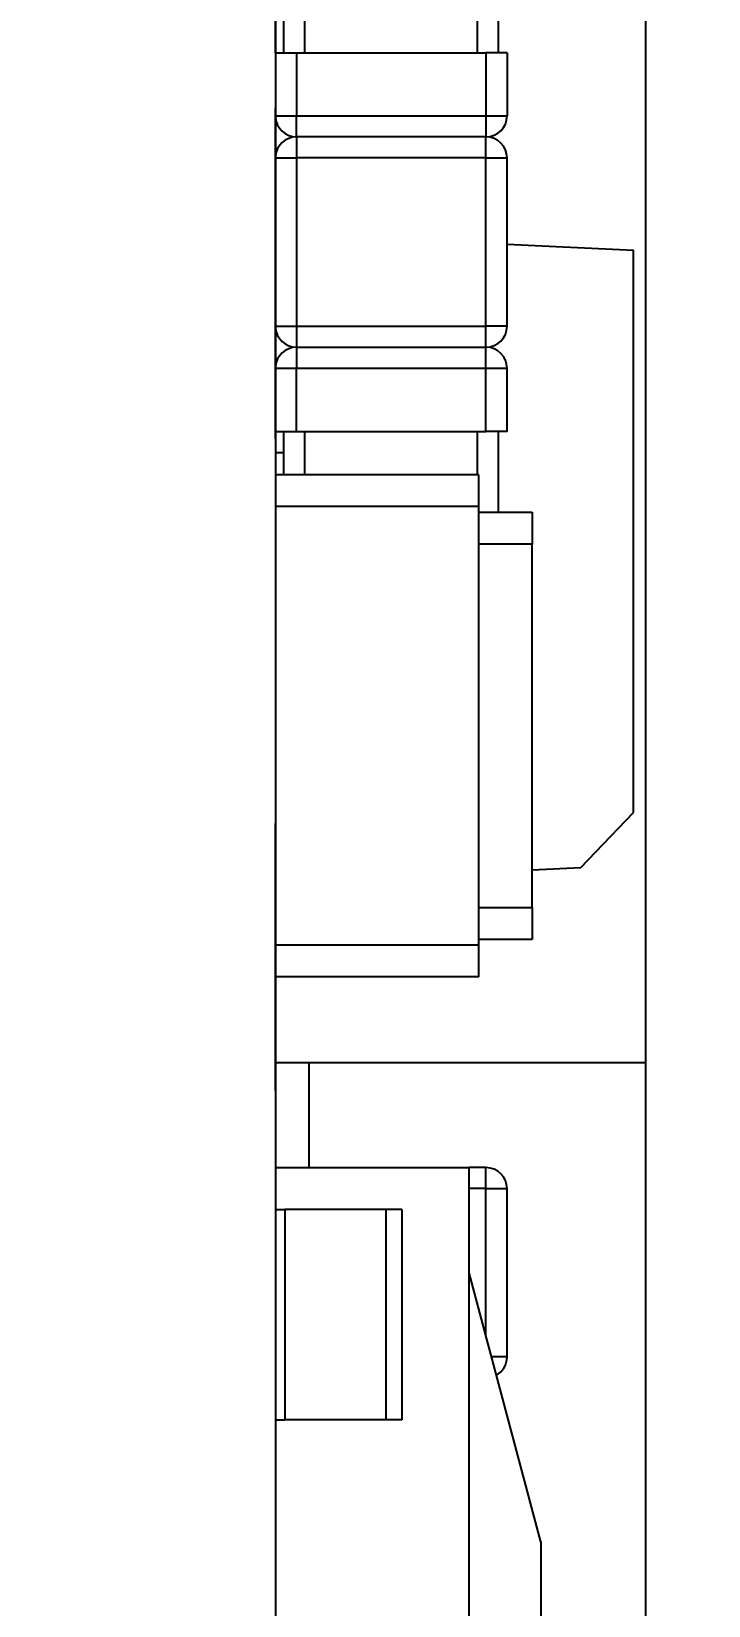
# Model space of a CAD drawing. Extents: x 77 to 195, y 90 to 134.
# Drawn here: x 186.995 to 188.603, y 109.609 to 113.351 of the extents above; entities that cross this region are included whole.
import ezdxf
from ezdxf.enums import TextEntityAlignment as Align

# ---------------------------------------------------------------- set-up
doc = ezdxf.new("R2010")
doc.units = 0
doc.layers.get('0').update_dxf_attribs({"linetype": 'CONTINUOUS'})
doc.layers.add('Dimension008', color=7, linetype='CONTINUOUS')
doc.layers.add('View005', color=7, linetype='CONTINUOUS')
doc.styles.get("Standard").update_dxf_attribs({"font": 'arial.ttf'})
doc.dimstyles.get("Standard").update_dxf_attribs({"dimscale": 0, "dimtxt": 2.5, "dimasz": 2.5, "dimexe": 1.25, "dimexo": 0.625, "dimtad": 1, "dimtxsty": 'STANDARD', "dimcen": 2.5, "dimazin": 3, "dimtfac": 1, "dimtmove": 0, "dimatfit": 3})

# ---------------------------------------------------------------- blocks, each defined once
blk = doc.blocks.new('*Dimension008')
at = {"color": 0}
for points in [[(179.079, 123.385), (179.079, 122.552), (184.079, 122.969)], [(193.454, 123.385), (193.454, 122.552), (188.454, 122.969)]]:
    blk.add_solid(points, dxfattribs=at)
at = {"layer": 'Dimension008'}
for p, q in [((184.079, 114.224), (184.079, 122.969)), ((184.079, 122.969), (188.454, 122.969)), ((188.454, 110.9), (188.454, 122.969))]:
    blk.add_line(p, q, dxfattribs=at)
blk.add_text('4.38', height=3.5, dxfattribs=at).set_placement((189.291, 122.969), align=Align.CENTER)

msp = doc.modelspace()

# ---------------------------------------------------------------- linework, layer by layer
at = {"layer": 'View005'}
for p, q in [((187.574, 117.4), (187.574, 97.4)), ((187.574, 117.4), (187.574, 97.4)), ((187.574, 117.4), (187.574, 97.4)), ((187.594, 113.3), (187.594, 113.9)), ((187.594, 113.3), (187.594, 113.9)), ((187.594, 113.3), (187.594, 113.9)), ((187.594, 113.3), (187.594, 113.9)), ((187.594, 113.3), (187.594, 113.9)), ((187.594, 113.3), (187.594, 113.9)), ((187.594, 113.3), (187.594, 113.9)), ((187.594, 113.3), (187.594, 113.9)), ((187.644, 113.3), (187.644, 113.9)), ((187.644, 113.3), (187.644, 113.9)), ((188.054, 113.3), (188.054, 113.9)), ((188.054, 113.3), (188.054, 113.9)), ((188.104, 113.3), (188.104, 113.9)), ((188.104, 113.3), (188.104, 113.9)), ((187.624, 113.3), (188.074, 113.3)), ((187.624, 113.3), (188.074, 113.3)), ((187.624, 113.3), (188.074, 113.3)), ((187.624, 113.3), (188.074, 113.3)), ((187.624, 113.3), (187.624, 113.15)), ((187.624, 113.3), (187.624, 113.15)), ((187.624, 113.3), (188.074, 113.3)), ((187.624, 113.3), (188.074, 113.3)), ((187.624, 113.3), (187.624, 113.15)), ((187.624, 113.3), (187.624, 113.15)), ((187.624, 113.3), (187.624, 113.15)), ((187.624, 113.3), (187.624, 113.15)), ((188.074, 113.3), (188.074, 113.15)), ((188.074, 113.3), (188.074, 113.15)), ((188.074, 113.3), (188.074, 113.15)), ((188.074, 113.3), (188.074, 113.15)), ((188.074, 113.3), (188.074, 113.15)), ((188.074, 113.3), (188.074, 113.15)), ((188.124, 113.3), (188.124, 113.15)), ((188.124, 113.3), (188.124, 113.15)), ((188.124, 113.3), (188.124, 113.15)), ((188.124, 113.3), (188.124, 113.15)), ((188.124, 113.3), (188.124, 113.15)), ((188.124, 113.3), (188.124, 113.15)), ((187.574, 113.275), (187.574, 113.275)), ((187.574, 113.275), (187.574, 113.168)), ((187.574, 113.275), (187.574, 113.168)), ((187.574, 113.275), (187.574, 113.275)), ((187.574, 113.275), (187.574, 113.168)), ((187.574, 113.275), (187.574, 113.168)), ((187.574, 113.168), (187.574, 113.168)), ((187.574, 113.168), (187.574, 113.168)), ((187.624, 113.15), (188.074, 113.15)), ((187.624, 113.15), (188.074, 113.15)), ((187.624, 113.15), (188.074, 113.15)), ((187.624, 113.15), (188.074, 113.15)), ((187.624, 113.15), (188.074, 113.15)), ((187.624, 113.15), (188.074, 113.15)), ((188.074, 113.1), (187.624, 113.1)), ((188.074, 113.1), (187.624, 113.1)), ((188.074, 113.1), (187.624, 113.1)), ((188.074, 113.1), (187.624, 113.1)), ((188.074, 113.1), (187.624, 113.1)), ((188.074, 113.1), (187.624, 113.1)), ((187.624, 113.05), (187.624, 112.65)), ((188.074, 113.05), (187.624, 113.05)), ((188.074, 113.05), (187.624, 113.05)), ((187.624, 113.05), (187.624, 112.65)), ((187.624, 113.05), (187.624, 112.65)), ((188.074, 113.05), (187.624, 113.05)), ((188.074, 113.05), (187.624, 113.05)), ((187.624, 113.05), (187.624, 112.65)), ((187.624, 113.05), (187.624, 112.65)), ((188.074, 113.05), (187.624, 113.05)), ((187.624, 113.05), (187.624, 112.65)), ((188.074, 113.05), (187.624, 113.05)), ((188.074, 112.65), (188.074, 113.05)), ((188.074, 112.65), (188.074, 113.05)), ((188.074, 112.65), (188.074, 113.05)), ((188.074, 112.65), (188.074, 113.05)), ((188.074, 112.65), (188.074, 113.05)), ((188.074, 112.65), (188.074, 113.05)), ((188.124, 112.65), (188.124, 113.05)), ((188.124, 112.65), (188.124, 113.05)), ((188.124, 112.65), (188.124, 113.05)), ((188.124, 112.65), (188.124, 113.05)), ((188.124, 112.65), (188.124, 113.05)), ((188.124, 112.65), (188.124, 113.05)), ((187.574, 113.018), (187.574, 113.018)), ((187.574, 113.018), (187.574, 113.018)), ((188.124, 112.845), (188.424, 112.831)), ((188.124, 112.845), (188.424, 112.831)), ((188.424, 111.494), (188.424, 112.831)), ((188.424, 111.494), (188.424, 112.831)), ((187.574, 112.7), (187.574, 112.7)), ((187.574, 112.7), (187.574, 112.7)), ((187.624, 112.65), (188.074, 112.65)), ((187.624, 112.65), (188.074, 112.65)), ((187.624, 112.65), (188.074, 112.65)), ((187.624, 112.65), (188.074, 112.65)), ((187.624, 112.65), (188.074, 112.65)), ((187.624, 112.65), (188.074, 112.65)), ((187.624, 112.6), (188.074, 112.6)), ((187.624, 112.6), (188.074, 112.6)), ((187.624, 112.6), (188.074, 112.6)), ((187.624, 112.6), (188.074, 112.6)), ((187.624, 112.6), (188.074, 112.6)), ((187.624, 112.6), (188.074, 112.6)), ((187.624, 112.4), (187.624, 112.55)), ((187.624, 112.55), (188.074, 112.55)), ((187.624, 112.4), (187.624, 112.55)), ((187.624, 112.55), (188.074, 112.55)), ((187.624, 112.4), (187.624, 112.55)), ((187.624, 112.55), (188.074, 112.55)), ((187.624, 112.4), (187.624, 112.55)), ((187.624, 112.55), (188.074, 112.55)), ((187.624, 112.4), (187.624, 112.55)), ((187.624, 112.55), (188.074, 112.55)), ((187.624, 112.4), (187.624, 112.55)), ((187.624, 112.55), (188.074, 112.55)), ((188.074, 112.4), (188.074, 112.55)), ((188.074, 112.4), (188.074, 112.55)), ((188.074, 112.4), (188.074, 112.55)), ((188.074, 112.4), (188.074, 112.55)), ((188.074, 112.4), (188.074, 112.55)), ((188.074, 112.4), (188.074, 112.55)), ((188.124, 112.4), (188.124, 112.55)), ((188.124, 112.4), (188.124, 112.55)), ((188.124, 112.4), (188.124, 112.55)), ((188.124, 112.4), (188.124, 112.55)), ((188.124, 112.4), (188.124, 112.55)), ((188.124, 112.4), (188.124, 112.55)), ((187.594, 112.297), (187.594, 112.4)), ((187.594, 112.297), (187.594, 112.4)), ((187.594, 112.297), (187.594, 112.4)), ((187.594, 112.297), (187.594, 112.4)), ((187.624, 112.4), (188.074, 112.4)), ((187.624, 112.4), (188.074, 112.4)), ((187.624, 112.4), (188.074, 112.4)), ((187.624, 112.4), (188.074, 112.4)), ((187.624, 112.4), (188.074, 112.4)), ((187.624, 112.4), (188.074, 112.4)), ((187.644, 112.297), (187.644, 112.4)), ((187.644, 112.297), (187.644, 112.4)), ((188.054, 112.297), (188.054, 112.4)), ((188.054, 112.297), (188.054, 112.4)), ((188.104, 112.208), (188.104, 112.4)), ((188.104, 112.208), (188.104, 112.4)), ((187.574, 112.383), (187.574, 112.383)), ((187.574, 112.383), (187.574, 112.383)), ((187.574, 112.35), (187.574, 112.35)), ((187.574, 112.35), (187.594, 112.35)), ((187.574, 112.35), (187.574, 112.35)), ((187.574, 112.35), (187.594, 112.35)), ((187.574, 112.35), (187.574, 112.35)), ((187.574, 112.35), (187.574, 111.468)), ((187.574, 112.35), (187.574, 111.468)), ((187.574, 112.35), (187.574, 112.35)), ((187.574, 112.35), (187.574, 111.468)), ((187.574, 112.35), (187.574, 111.468)), ((188.057, 112.297), (187.574, 112.297)), ((187.574, 112.297), (187.574, 112.297)), ((188.057, 112.297), (187.574, 112.297)), ((187.574, 112.297), (187.574, 112.297)), ((188.057, 112.221), (187.574, 112.221)), ((187.574, 112.221), (187.574, 112.221)), ((188.057, 112.221), (187.574, 112.221)), ((187.574, 112.221), (187.574, 112.221)), ((188.057, 111.179), (188.057, 112.221)), ((188.057, 111.179), (188.057, 112.221)), ((188.057, 112.208), (188.184, 112.208)), ((188.057, 112.208), (188.184, 112.208)), ((188.184, 112.132), (188.057, 112.132)), ((188.184, 112.132), (188.057, 112.132)), ((188.184, 111.268), (188.184, 112.132)), ((188.184, 111.268), (188.184, 112.132)), ((187.574, 111.468), (187.574, 111.468)), ((187.574, 111.468), (187.574, 111.468)), ((188.299, 111.363), (188.424, 111.494)), ((188.299, 111.363), (188.424, 111.494)), ((188.184, 111.358), (188.299, 111.363)), ((188.184, 111.358), (188.299, 111.363)), ((188.057, 111.268), (188.184, 111.268)), ((188.057, 111.268), (188.184, 111.268)), ((188.057, 111.179), (187.574, 111.179)), ((187.574, 111.179), (187.574, 111.179)), ((188.057, 111.179), (187.574, 111.179)), ((187.574, 111.179), (187.574, 111.179)), ((188.184, 111.192), (188.057, 111.192)), ((188.184, 111.192), (188.057, 111.192)), ((187.574, 111.15), (187.574, 111.15)), ((187.574, 111.15), (187.574, 111.15)), ((188.057, 111.103), (187.574, 111.103)), ((187.574, 111.103), (187.574, 111.103)), ((188.057, 111.103), (187.574, 111.103)), ((187.574, 111.103), (187.574, 111.103)), ((187.574, 110.9), (187.574, 110.9)), ((187.574, 110.9), (187.654, 110.9)), ((187.574, 110.9), (187.574, 110.9)), ((187.574, 110.9), (187.654, 110.9)), ((187.654, 110.9), (188.454, 110.9)), ((187.654, 110.65), (187.654, 110.9)), ((187.654, 110.9), (188.454, 110.9)), ((187.654, 110.65), (187.654, 110.9)), ((188.454, 103.9), (188.454, 110.9)), ((188.454, 103.9), (188.454, 110.9)), ((187.574, 110.833), (187.574, 110.7)), ((187.574, 110.833), (187.574, 110.7)), ((187.574, 110.833), (187.574, 110.7)), ((187.574, 110.833), (187.574, 110.7)), ((187.574, 110.833), (187.574, 110.833)), ((187.574, 110.833), (187.574, 110.833)), ((187.574, 110.7), (187.574, 110.7)), ((187.574, 110.7), (187.574, 110.65)), ((187.574, 110.7), (187.574, 110.65)), ((187.574, 110.7), (187.574, 110.7)), ((187.574, 110.7), (187.574, 110.65)), ((187.574, 110.7), (187.574, 110.65)), ((187.574, 110.65), (187.574, 110.65)), ((187.574, 110.65), (188.034, 110.65)), ((187.574, 110.65), (187.574, 110.65)), ((187.574, 110.65), (188.034, 110.65)), ((187.574, 110.65), (187.574, 110.65)), ((187.574, 110.65), (187.574, 110.65)), ((188.074, 110.65), (188.034, 110.65)), ((188.034, 108.05), (188.034, 110.65)), ((188.074, 110.65), (188.034, 110.65)), ((188.034, 108.05), (188.034, 110.65)), ((188.074, 110.65), (188.034, 110.65)), ((188.074, 110.65), (188.034, 110.65)), ((188.074, 110.65), (188.034, 110.65)), ((188.074, 110.65), (188.034, 110.65)), ((187.574, 110.601), (187.574, 109.999)), ((187.574, 110.601), (187.574, 109.999)), ((187.574, 110.601), (187.574, 109.999)), ((187.574, 110.601), (187.574, 109.999)), ((187.574, 110.601), (187.574, 110.601)), ((187.574, 110.601), (187.574, 110.601)), ((188.074, 110.6), (188.034, 110.6)), ((188.074, 110.6), (188.034, 110.6)), ((188.074, 110.6), (188.034, 110.6)), ((188.074, 110.6), (188.034, 110.6)), ((188.074, 110.6), (188.034, 110.6)), ((188.074, 110.6), (188.034, 110.6)), ((188.074, 110.249), (188.074, 110.6)), ((188.074, 110.249), (188.074, 110.6)), ((188.074, 110.249), (188.074, 110.6)), ((188.074, 110.249), (188.074, 110.6)), ((188.074, 110.249), (188.074, 110.6)), ((188.074, 110.249), (188.074, 110.6)), ((188.124, 110.2), (188.124, 110.6)), ((188.124, 110.2), (188.124, 110.6)), ((188.124, 110.2), (188.124, 110.6)), ((188.124, 110.2), (188.124, 110.6)), ((188.124, 110.2), (188.124, 110.6)), ((188.124, 110.2), (188.124, 110.6)), ((187.836, 110.55), (187.596, 110.55)), ((187.836, 110.55), (187.596, 110.55)), ((187.596, 110.55), (187.596, 110.05)), ((187.596, 110.55), (187.596, 110.05)), ((187.874, 110.55), (187.836, 110.55)), ((187.836, 110.55), (187.836, 110.05)), ((187.874, 110.55), (187.836, 110.55)), ((187.836, 110.55), (187.836, 110.05)), ((187.874, 110.55), (187.874, 110.05)), ((187.874, 110.55), (187.874, 110.05)), ((188.204, 109.76), (188.034, 110.4)), ((188.204, 109.76), (188.034, 110.4)), ((187.836, 110.05), (187.596, 110.05)), ((187.836, 110.05), (187.596, 110.05)), ((187.874, 110.05), (187.836, 110.05)), ((187.874, 110.05), (187.836, 110.05)), ((187.574, 109.999), (187.574, 109.999)), ((187.574, 109.999), (187.574, 109.999)), ((187.574, 109.95), (187.574, 109.95)), ((187.574, 109.95), (187.574, 109.95))]:
    msp.add_line(p, q, dxfattribs=at)
for centre, start, end in [((187.624, 113.15), 180, -179.638), ((187.624, 113.15), 180, -179.638), ((187.624, 113.15), -180, -179.638), ((187.624, 113.15), -180, -179.638), ((187.624, 113.15), -180, -179.638), ((187.624, 113.15), -180, -179.638), ((187.624, 113.15), -175.191, -90), ((187.624, 113.15), -175.191, -90), ((187.624, 113.15), -175.191, -90), ((187.624, 113.15), -175.191, -90), ((187.624, 113.15), -175.191, -90), ((187.624, 113.15), -175.191, -90), ((188.074, 113.15), -90, 0), ((188.074, 113.15), -90, 0), ((188.074, 113.15), -90, 0), ((188.074, 113.15), -90, 0), ((188.074, 113.15), -90, 0), ((188.074, 113.15), -90, 0), ((188.074, 113.15), -90, 0), ((188.074, 113.15), -90, 0), ((187.624, 113.05), 90, 175.191), ((187.624, 113.05), 90, 175.191), ((187.624, 113.05), 90, 175.191), ((187.624, 113.05), 90, 175.191), ((187.624, 113.05), 90, 175.191), ((187.624, 113.05), 90, 175.191), ((187.624, 113.05), 90, 175.191), ((187.624, 113.05), 90, 175.191), ((188.074, 113.05), 0, 90), ((188.074, 113.05), 0, 90), ((188.074, 113.05), 0, 90), ((188.074, 113.05), 0, 90), ((188.074, 113.05), 0, 90), ((188.074, 113.05), 0, 90), ((188.074, 113.05), 0, 90), ((188.074, 113.05), 0, 90), ((187.624, 113.05), 179.638, 180), ((187.624, 113.05), 179.638, 180), ((187.624, 113.05), 179.638, 180), ((187.624, 113.05), 179.638, 180), ((187.624, 113.05), 179.638, 180), ((187.624, 113.05), 179.638, 180), ((187.624, 113.05), 179.638, 180), ((187.624, 113.05), 179.638, 180), ((187.624, 112.65), 180, -179.638), ((187.624, 112.65), 180, -179.638), ((187.624, 112.65), -180, -179.638), ((187.624, 112.65), -180, -179.638), ((187.624, 112.65), -180, -179.638), ((187.624, 112.65), -180, -179.638), ((187.624, 112.65), 180, -179.638), ((187.624, 112.65), 180, -179.638), ((187.624, 112.65), -175.191, -90), ((187.624, 112.65), -175.191, -90), ((187.624, 112.65), -175.191, -90), ((187.624, 112.65), -175.191, -90), ((187.624, 112.65), -175.191, -90), ((187.624, 112.65), -175.191, -90), ((187.624, 112.65), -175.191, -90), ((187.624, 112.65), -175.191, -90), ((188.074, 112.65), -90, 0), ((188.074, 112.65), -90, 0), ((188.074, 112.65), -90, 0), ((188.074, 112.65), -90, 0), ((188.074, 112.65), -90, 0), ((188.074, 112.65), -90, 0), ((188.074, 112.65), -90, 0), ((188.074, 112.65), -90, 0), ((187.624, 112.55), 90, 175.191), ((187.624, 112.55), 90, 175.191), ((187.624, 112.55), 90, 175.191), ((187.624, 112.55), 90, 175.191), ((187.624, 112.55), 90, 175.191), ((187.624, 112.55), 90, 175.191), ((188.074, 112.55), 0, 90), ((188.074, 112.55), 0, 90), ((188.074, 112.55), 0, 90), ((188.074, 112.55), 0, 90), ((188.074, 112.55), 0, 90), ((188.074, 112.55), 0, 90), ((188.074, 112.55), 0, 90), ((188.074, 112.55), 0, 90), ((187.624, 112.55), 179.638, 180), ((187.624, 112.55), 179.638, 180), ((187.624, 112.55), 179.638, 180), ((187.624, 112.55), 179.638, 180), ((187.624, 112.55), 179.638, 180), ((187.624, 112.55), 179.638, 180), ((188.074, 110.6), 0, 90), ((188.074, 110.6), 0, 90), ((188.074, 110.6), 0, 90), ((188.074, 110.6), 0, 90), ((188.074, 110.6), 0, 90), ((188.074, 110.6), 0, 90), ((188.074, 110.6), 0, 90), ((188.074, 110.6), 0, 90), ((188.074, 110.2), -60.4276, 0), ((188.074, 110.2), -60.4276, 0), ((188.074, 110.2), -60.4276, 0), ((188.074, 110.2), -60.4276, 0), ((188.074, 110.2), -60.4276, 0), ((188.074, 110.2), -60.4276, 0), ((188.074, 110.2), -60.4276, 0), ((188.074, 110.2), -60.4276, 0)]:
    msp.add_arc(centre, 0.05, start, end, dxfattribs=at)
for points, degree in [([(187.574, 113.3), (187.574, 113.45), (187.574, 113.57), (187.574, 113.568)], 3), ([(187.574, 113.3), (187.574, 113.45), (187.574, 113.57), (187.574, 113.568)], 3), ([(187.574, 113.3), (187.574, 113.45), (187.574, 113.57), (187.574, 113.568)], 3), ([(187.574, 113.3), (187.574, 113.45), (187.574, 113.57), (187.574, 113.568)], 3), ([(187.574, 113.3), (187.574, 113.3), (187.597, 113.3), (187.624, 113.3)], 3), ([(187.574, 113.3), (187.574, 113.3), (187.597, 113.3), (187.624, 113.3)], 3), ([(187.574, 113.3), (187.574, 113.3), (187.597, 113.3), (187.624, 113.3)], 3), ([(187.574, 113.3), (187.574, 113.3), (187.597, 113.3), (187.624, 113.3)], 3), ([(187.574, 113.3), (187.574, 113.3), (187.597, 113.3), (187.624, 113.3)], 3), ([(187.574, 113.3), (187.574, 113.3), (187.597, 113.3), (187.624, 113.3)], 3), ([(188.124, 113.3), (188.125, 113.3), (188.101, 113.3), (188.074, 113.3)], 3), ([(188.124, 113.3), (188.125, 113.3), (188.101, 113.3), (188.074, 113.3)], 3), ([(188.124, 113.3), (188.125, 113.3), (188.101, 113.3), (188.074, 113.3)], 3), ([(188.124, 113.3), (188.125, 113.3), (188.101, 113.3), (188.074, 113.3)], 3), ([(188.124, 113.3), (188.125, 113.3), (188.101, 113.3), (188.074, 113.3)], 3), ([(188.124, 113.3), (188.125, 113.3), (188.101, 113.3), (188.074, 113.3)], 3), ([(187.574, 113.018), (187.574, 113.109), (187.574, 113.168), (187.574, 113.168)], 3), ([(187.574, 113.018), (187.574, 113.109), (187.574, 113.168), (187.574, 113.168)], 3), ([(187.574, 113.018), (187.574, 113.109), (187.574, 113.168), (187.574, 113.168)], 3), ([(187.574, 113.018), (187.574, 113.109), (187.574, 113.168), (187.574, 113.168)], 3), ([(187.574, 113.15), (187.574, 113.15)], 1), ([(187.574, 113.15), (187.576, 113.15), (187.599, 113.15), (187.624, 113.15)], 3), ([(187.574, 113.15), (187.574, 113.15)], 1), ([(187.574, 113.15), (187.576, 113.15), (187.599, 113.15), (187.624, 113.15)], 3), ([(187.574, 113.15), (187.574, 113.15)], 1), ([(187.574, 113.15), (187.576, 113.15), (187.599, 113.15), (187.624, 113.15)], 3), ([(187.574, 113.15), (187.574, 113.15)], 1), ([(187.574, 113.15), (187.576, 113.15), (187.599, 113.15), (187.624, 113.15)], 3), ([(187.574, 113.15), (187.574, 113.15)], 1), ([(187.574, 113.15), (187.576, 113.15), (187.599, 113.15), (187.624, 113.15)], 3), ([(187.574, 113.15), (187.574, 113.15)], 1), ([(187.574, 113.15), (187.576, 113.15), (187.599, 113.15), (187.624, 113.15)], 3), ([(187.624, 113.1), (187.624, 113.099), (187.624, 113.123), (187.624, 113.15)], 3), ([(187.624, 113.1), (187.624, 113.099), (187.624, 113.123), (187.624, 113.15)], 3), ([(187.624, 113.1), (187.624, 113.099), (187.624, 113.123), (187.624, 113.15)], 3), ([(187.624, 113.1), (187.624, 113.099), (187.624, 113.123), (187.624, 113.15)], 3), ([(187.624, 113.1), (187.624, 113.099), (187.624, 113.123), (187.624, 113.15)], 3), ([(187.624, 113.1), (187.624, 113.099), (187.624, 113.123), (187.624, 113.15)], 3), ([(188.074, 113.15), (188.101, 113.15), (188.125, 113.15), (188.124, 113.15)], 3), ([(188.074, 113.15), (188.101, 113.15), (188.125, 113.15), (188.124, 113.15)], 3), ([(188.074, 113.15), (188.074, 113.123), (188.074, 113.099), (188.074, 113.1)], 3), ([(188.074, 113.15), (188.074, 113.123), (188.074, 113.099), (188.074, 113.1)], 3), ([(188.074, 113.15), (188.101, 113.15), (188.125, 113.15), (188.124, 113.15)], 3), ([(188.074, 113.15), (188.101, 113.15), (188.125, 113.15), (188.124, 113.15)], 3), ([(188.074, 113.15), (188.074, 113.123), (188.074, 113.099), (188.074, 113.1)], 3), ([(188.074, 113.15), (188.074, 113.123), (188.074, 113.099), (188.074, 113.1)], 3), ([(188.074, 113.15), (188.101, 113.15), (188.125, 113.15), (188.124, 113.15)], 3), ([(188.074, 113.15), (188.074, 113.123), (188.074, 113.099), (188.074, 113.1)], 3), ([(188.074, 113.15), (188.101, 113.15), (188.125, 113.15), (188.124, 113.15)], 3), ([(188.074, 113.15), (188.074, 113.123), (188.074, 113.099), (188.074, 113.1)], 3), ([(187.624, 113.1), (187.624, 113.101), (187.624, 113.077), (187.624, 113.05)], 3), ([(187.624, 113.1), (187.624, 113.101), (187.624, 113.077), (187.624, 113.05)], 3), ([(187.624, 113.1), (187.624, 113.101), (187.624, 113.077), (187.624, 113.05)], 3), ([(187.624, 113.1), (187.624, 113.101), (187.624, 113.077), (187.624, 113.05)], 3), ([(187.624, 113.1), (187.624, 113.101), (187.624, 113.077), (187.624, 113.05)], 3), ([(187.624, 113.1), (187.624, 113.101), (187.624, 113.077), (187.624, 113.05)], 3), ([(188.074, 113.05), (188.074, 113.077), (188.074, 113.101), (188.074, 113.1)], 3), ([(188.074, 113.05), (188.074, 113.077), (188.074, 113.101), (188.074, 113.1)], 3), ([(188.074, 113.05), (188.074, 113.077), (188.074, 113.101), (188.074, 113.1)], 3), ([(188.074, 113.05), (188.074, 113.077), (188.074, 113.101), (188.074, 113.1)], 3), ([(188.074, 113.05), (188.074, 113.077), (188.074, 113.101), (188.074, 113.1)], 3), ([(188.074, 113.05), (188.074, 113.077), (188.074, 113.101), (188.074, 113.1)], 3), ([(187.574, 113.05), (187.574, 113.05)], 1), ([(187.574, 113.05), (187.576, 113.05), (187.599, 113.05), (187.624, 113.05)], 3), ([(187.574, 113.05), (187.574, 113.05)], 1), ([(187.574, 113.05), (187.576, 113.05), (187.599, 113.05), (187.624, 113.05)], 3), ([(187.574, 113.05), (187.574, 113.05)], 1), ([(187.574, 113.05), (187.576, 113.05), (187.599, 113.05), (187.624, 113.05)], 3), ([(187.574, 113.05), (187.574, 113.05)], 1), ([(187.574, 113.05), (187.576, 113.05), (187.599, 113.05), (187.624, 113.05)], 3), ([(187.574, 113.05), (187.574, 113.05)], 1), ([(187.574, 113.05), (187.576, 113.05), (187.599, 113.05), (187.624, 113.05)], 3), ([(187.574, 113.05), (187.574, 113.05)], 1), ([(187.574, 113.05), (187.576, 113.05), (187.599, 113.05), (187.624, 113.05)], 3), ([(188.074, 113.05), (188.101, 113.05), (188.125, 113.05), (188.124, 113.05)], 3), ([(188.074, 113.05), (188.101, 113.05), (188.125, 113.05), (188.124, 113.05)], 3), ([(188.074, 113.05), (188.101, 113.05), (188.125, 113.05), (188.124, 113.05)], 3), ([(188.074, 113.05), (188.101, 113.05), (188.125, 113.05), (188.124, 113.05)], 3), ([(188.074, 113.05), (188.101, 113.05), (188.125, 113.05), (188.124, 113.05)], 3), ([(188.074, 113.05), (188.101, 113.05), (188.125, 113.05), (188.124, 113.05)], 3), ([(187.574, 112.65), (187.574, 112.65)], 1), ([(187.574, 112.65), (187.576, 112.65), (187.599, 112.65), (187.624, 112.65)], 3), ([(187.574, 112.65), (187.574, 112.65)], 1), ([(187.574, 112.65), (187.576, 112.65), (187.599, 112.65), (187.624, 112.65)], 3), ([(187.574, 112.65), (187.574, 112.65)], 1), ([(187.574, 112.65), (187.576, 112.65), (187.599, 112.65), (187.624, 112.65)], 3), ([(187.574, 112.65), (187.574, 112.65)], 1), ([(187.574, 112.65), (187.576, 112.65), (187.599, 112.65), (187.624, 112.65)], 3), ([(187.574, 112.65), (187.574, 112.65)], 1), ([(187.574, 112.65), (187.576, 112.65), (187.599, 112.65), (187.624, 112.65)], 3), ([(187.574, 112.65), (187.574, 112.65)], 1), ([(187.574, 112.65), (187.576, 112.65), (187.599, 112.65), (187.624, 112.65)], 3), ([(187.624, 112.65), (187.624, 112.623), (187.624, 112.599), (187.624, 112.6)], 3), ([(187.624, 112.65), (187.624, 112.623), (187.624, 112.599), (187.624, 112.6)], 3), ([(187.624, 112.65), (187.624, 112.623), (187.624, 112.599), (187.624, 112.6)], 3), ([(187.624, 112.65), (187.624, 112.623), (187.624, 112.599), (187.624, 112.6)], 3), ([(187.624, 112.65), (187.624, 112.623), (187.624, 112.599), (187.624, 112.6)], 3), ([(187.624, 112.65), (187.624, 112.623), (187.624, 112.599), (187.624, 112.6)], 3), ([(188.124, 112.65), (188.125, 112.65), (188.101, 112.65), (188.074, 112.65)], 3), ([(188.124, 112.65), (188.125, 112.65), (188.101, 112.65), (188.074, 112.65)], 3), ([(188.074, 112.6), (188.074, 112.599), (188.074, 112.623), (188.074, 112.65)], 3), ([(188.074, 112.6), (188.074, 112.599), (188.074, 112.623), (188.074, 112.65)], 3), ([(188.124, 112.65), (188.125, 112.65), (188.101, 112.65), (188.074, 112.65)], 3), ([(188.124, 112.65), (188.125, 112.65), (188.101, 112.65), (188.074, 112.65)], 3), ([(188.074, 112.6), (188.074, 112.599), (188.074, 112.623), (188.074, 112.65)], 3), ([(188.074, 112.6), (188.074, 112.599), (188.074, 112.623), (188.074, 112.65)], 3), ([(188.124, 112.65), (188.125, 112.65), (188.101, 112.65), (188.074, 112.65)], 3), ([(188.074, 112.6), (188.074, 112.599), (188.074, 112.623), (188.074, 112.65)], 3), ([(188.124, 112.65), (188.125, 112.65), (188.101, 112.65), (188.074, 112.65)], 3), ([(188.074, 112.6), (188.074, 112.599), (188.074, 112.623), (188.074, 112.65)], 3), ([(187.624, 112.6), (187.624, 112.601), (187.624, 112.577), (187.624, 112.55)], 3), ([(187.624, 112.6), (187.624, 112.601), (187.624, 112.577), (187.624, 112.55)], 3), ([(187.624, 112.6), (187.624, 112.601), (187.624, 112.577), (187.624, 112.55)], 3), ([(187.624, 112.6), (187.624, 112.601), (187.624, 112.577), (187.624, 112.55)], 3), ([(187.624, 112.6), (187.624, 112.601), (187.624, 112.577), (187.624, 112.55)], 3), ([(187.624, 112.6), (187.624, 112.601), (187.624, 112.577), (187.624, 112.55)], 3), ([(188.074, 112.55), (188.074, 112.577), (188.074, 112.601), (188.074, 112.6)], 3), ([(188.074, 112.55), (188.074, 112.577), (188.074, 112.601), (188.074, 112.6)], 3), ([(188.074, 112.55), (188.074, 112.577), (188.074, 112.601), (188.074, 112.6)], 3), ([(188.074, 112.55), (188.074, 112.577), (188.074, 112.601), (188.074, 112.6)], 3), ([(188.074, 112.55), (188.074, 112.577), (188.074, 112.601), (188.074, 112.6)], 3), ([(188.074, 112.55), (188.074, 112.577), (188.074, 112.601), (188.074, 112.6)], 3), ([(187.574, 112.55), (187.574, 112.55)], 1), ([(187.574, 112.55), (187.576, 112.55), (187.599, 112.55), (187.624, 112.55)], 3), ([(187.574, 112.55), (187.574, 112.55)], 1), ([(187.574, 112.55), (187.576, 112.55), (187.599, 112.55), (187.624, 112.55)], 3), ([(187.574, 112.55), (187.574, 112.55)], 1), ([(187.574, 112.55), (187.576, 112.55), (187.599, 112.55), (187.624, 112.55)], 3), ([(187.574, 112.55), (187.574, 112.55)], 1), ([(187.574, 112.55), (187.576, 112.55), (187.599, 112.55), (187.624, 112.55)], 3), ([(187.574, 112.55), (187.574, 112.55)], 1), ([(187.574, 112.55), (187.576, 112.55), (187.599, 112.55), (187.624, 112.55)], 3), ([(187.574, 112.55), (187.574, 112.55)], 1), ([(187.574, 112.55), (187.576, 112.55), (187.599, 112.55), (187.624, 112.55)], 3), ([(188.074, 112.55), (188.101, 112.55), (188.125, 112.55), (188.124, 112.55)], 3), ([(188.074, 112.55), (188.101, 112.55), (188.125, 112.55), (188.124, 112.55)], 3), ([(188.074, 112.55), (188.101, 112.55), (188.125, 112.55), (188.124, 112.55)], 3), ([(188.074, 112.55), (188.101, 112.55), (188.125, 112.55), (188.124, 112.55)], 3), ([(188.074, 112.55), (188.101, 112.55), (188.125, 112.55), (188.124, 112.55)], 3), ([(188.074, 112.55), (188.101, 112.55), (188.125, 112.55), (188.124, 112.55)], 3), ([(187.574, 112.4), (187.574, 112.4)], 1), ([(187.574, 112.4), (187.576, 112.4), (187.599, 112.4), (187.624, 112.4)], 3), ([(187.574, 112.4), (187.574, 112.4)], 1), ([(187.574, 112.4), (187.576, 112.4), (187.599, 112.4), (187.624, 112.4)], 3), ([(187.574, 112.4), (187.574, 112.4)], 1), ([(187.574, 112.4), (187.576, 112.4), (187.599, 112.4), (187.624, 112.4)], 3), ([(187.574, 112.4), (187.574, 112.4)], 1), ([(187.574, 112.4), (187.576, 112.4), (187.599, 112.4), (187.624, 112.4)], 3), ([(187.574, 112.4), (187.574, 112.4)], 1), ([(187.574, 112.4), (187.576, 112.4), (187.599, 112.4), (187.624, 112.4)], 3), ([(187.574, 112.4), (187.574, 112.4)], 1), ([(187.574, 112.4), (187.576, 112.4), (187.599, 112.4), (187.624, 112.4)], 3), ([(188.124, 112.4), (188.125, 112.4), (188.101, 112.4), (188.074, 112.4)], 3), ([(188.124, 112.4), (188.125, 112.4), (188.101, 112.4), (188.074, 112.4)], 3), ([(188.124, 112.4), (188.125, 112.4), (188.101, 112.4), (188.074, 112.4)], 3), ([(188.124, 112.4), (188.125, 112.4), (188.101, 112.4), (188.074, 112.4)], 3), ([(188.124, 112.4), (188.125, 112.4), (188.101, 112.4), (188.074, 112.4)], 3), ([(188.124, 112.4), (188.125, 112.4), (188.101, 112.4), (188.074, 112.4)], 3), ([(187.574, 112.383), (187.574, 112.35)], 1), ([(187.574, 112.383), (187.574, 112.35)], 1), ([(187.574, 112.383), (187.574, 112.35)], 1), ([(187.574, 112.383), (187.574, 112.35)], 1), ([(188.057, 112.221), (188.057, 112.22), (188.057, 112.256), (188.057, 112.297)], 3), ([(188.057, 112.221), (188.057, 112.22), (188.057, 112.256), (188.057, 112.297)], 3), ([(188.184, 112.208), (188.184, 112.209), (188.184, 112.173), (188.184, 112.132)], 3), ([(188.184, 112.208), (188.184, 112.209), (188.184, 112.173), (188.184, 112.132)], 3), ([(188.184, 111.268), (188.184, 111.227), (188.184, 111.191), (188.184, 111.192)], 3), ([(188.184, 111.268), (188.184, 111.227), (188.184, 111.191), (188.184, 111.192)], 3), ([(188.057, 111.103), (188.057, 111.144), (188.057, 111.18), (188.057, 111.179)], 3), ([(188.057, 111.103), (188.057, 111.144), (188.057, 111.18), (188.057, 111.179)], 3), ([(187.574, 110.65), (187.574, 110.651), (187.574, 110.627), (187.574, 110.601)], 3), ([(187.574, 110.65), (187.574, 110.651), (187.574, 110.627), (187.574, 110.601)], 3), ([(187.574, 110.65), (187.574, 110.651), (187.574, 110.627), (187.574, 110.601)], 3), ([(187.574, 110.65), (187.574, 110.651), (187.574, 110.627), (187.574, 110.601)], 3), ([(188.074, 110.6), (188.074, 110.627), (188.074, 110.651), (188.074, 110.65)], 3), ([(188.074, 110.6), (188.074, 110.627), (188.074, 110.651), (188.074, 110.65)], 3), ([(188.074, 110.6), (188.074, 110.627), (188.074, 110.651), (188.074, 110.65)], 3), ([(188.074, 110.6), (188.074, 110.627), (188.074, 110.651), (188.074, 110.65)], 3), ([(188.074, 110.6), (188.074, 110.627), (188.074, 110.651), (188.074, 110.65)], 3), ([(188.074, 110.6), (188.074, 110.627), (188.074, 110.651), (188.074, 110.65)], 3), ([(188.074, 110.6), (188.101, 110.6), (188.125, 110.6), (188.124, 110.6)], 3), ([(188.074, 110.6), (188.101, 110.6), (188.125, 110.6), (188.124, 110.6)], 3), ([(188.074, 110.6), (188.101, 110.6), (188.125, 110.6), (188.124, 110.6)], 3), ([(188.074, 110.6), (188.101, 110.6), (188.125, 110.6), (188.124, 110.6)], 3), ([(188.074, 110.6), (188.101, 110.6), (188.125, 110.6), (188.124, 110.6)], 3), ([(188.074, 110.6), (188.101, 110.6), (188.125, 110.6), (188.124, 110.6)], 3), ([(187.574, 110.55), (187.574, 110.55)], 1), ([(187.574, 110.55), (187.577, 110.55), (187.596, 110.55)], 2), ([(187.574, 110.55), (187.574, 110.55)], 1), ([(187.574, 110.55), (187.577, 110.55), (187.596, 110.55)], 2), ([(188.124, 110.2), (188.122, 110.2), (188.087, 110.2)], 2), ([(188.124, 110.2), (188.122, 110.2), (188.087, 110.2)], 2), ([(188.124, 110.2), (188.122, 110.2), (188.087, 110.2)], 2), ([(188.124, 110.2), (188.122, 110.2), (188.087, 110.2)], 2), ([(188.124, 110.2), (188.122, 110.2), (188.087, 110.2)], 2), ([(188.124, 110.2), (188.122, 110.2), (188.087, 110.2)], 2), ([(187.574, 110.05), (187.574, 110.05)], 1), ([(187.574, 110.05), (187.577, 110.05), (187.596, 110.05)], 2), ([(187.574, 110.05), (187.574, 110.05)], 1), ([(187.574, 110.05), (187.577, 110.05), (187.596, 110.05)], 2), ([(187.574, 109.999), (187.574, 109.973), (187.574, 109.949), (187.574, 109.95)], 3), ([(187.574, 109.999), (187.574, 109.973), (187.574, 109.949), (187.574, 109.95)], 3), ([(187.574, 109.999), (187.574, 109.973), (187.574, 109.949), (187.574, 109.95)], 3), ([(187.574, 109.999), (187.574, 109.973), (187.574, 109.949), (187.574, 109.95)], 3)]:
    msp.add_open_spline(points, degree=degree, dxfattribs=at)
for points, knots in [([(187.574, 112.7), (187.574, 112.783), (187.574, 112.865), (187.574, 112.925), (187.574, 112.983), (187.574, 113.017), (187.574, 113.018)], [0, 0, 0, 0, 0.785398, 0.785398, 0.785398, 1.5708, 1.5708, 1.5708, 1.5708]), ([(187.574, 112.7), (187.574, 112.783), (187.574, 112.865), (187.574, 112.925), (187.574, 112.983), (187.574, 113.017), (187.574, 113.018)], [0, 0, 0, 0, 0.785398, 0.785398, 0.785398, 1.5708, 1.5708, 1.5708, 1.5708]), ([(187.574, 112.7), (187.574, 112.783), (187.574, 112.865), (187.574, 112.925), (187.574, 112.983), (187.574, 113.017), (187.574, 113.018)], [0, 0, 0, 0, 0.785398, 0.785398, 0.785398, 1.5708, 1.5708, 1.5708, 1.5708]), ([(187.574, 112.7), (187.574, 112.783), (187.574, 112.865), (187.574, 112.925), (187.574, 112.983), (187.574, 113.017), (187.574, 113.018)], [0, 0, 0, 0, 0.785398, 0.785398, 0.785398, 1.5708, 1.5708, 1.5708, 1.5708]), ([(187.574, 112.383), (187.574, 112.383), (187.574, 112.417), (187.574, 112.475), (187.574, 112.535), (187.574, 112.617), (187.574, 112.7)], [4.71239, 4.71239, 4.71239, 4.71239, 5.49779, 5.49779, 5.49779, 6.28319, 6.28319, 6.28319, 6.28319]), ([(187.574, 112.383), (187.574, 112.383), (187.574, 112.417), (187.574, 112.475), (187.574, 112.535), (187.574, 112.617), (187.574, 112.7)], [4.71239, 4.71239, 4.71239, 4.71239, 5.49779, 5.49779, 5.49779, 6.28319, 6.28319, 6.28319, 6.28319]), ([(187.574, 112.383), (187.574, 112.383), (187.574, 112.417), (187.574, 112.475), (187.574, 112.535), (187.574, 112.617), (187.574, 112.7)], [4.71239, 4.71239, 4.71239, 4.71239, 5.49779, 5.49779, 5.49779, 6.28319, 6.28319, 6.28319, 6.28319]), ([(187.574, 112.383), (187.574, 112.383), (187.574, 112.417), (187.574, 112.475), (187.574, 112.535), (187.574, 112.617), (187.574, 112.7)], [4.71239, 4.71239, 4.71239, 4.71239, 5.49779, 5.49779, 5.49779, 6.28319, 6.28319, 6.28319, 6.28319]), ([(187.574, 111.15), (187.574, 111.233), (187.574, 111.315), (187.574, 111.375), (187.574, 111.433), (187.574, 111.467), (187.574, 111.468)], [0, 0, 0, 0, 0.785398, 0.785398, 0.785398, 1.5708, 1.5708, 1.5708, 1.5708]), ([(187.574, 111.15), (187.574, 111.233), (187.574, 111.315), (187.574, 111.375), (187.574, 111.433), (187.574, 111.467), (187.574, 111.468)], [0, 0, 0, 0, 0.785398, 0.785398, 0.785398, 1.5708, 1.5708, 1.5708, 1.5708]), ([(187.574, 111.15), (187.574, 111.233), (187.574, 111.315), (187.574, 111.375), (187.574, 111.433), (187.574, 111.467), (187.574, 111.468)], [0, 0, 0, 0, 0.785398, 0.785398, 0.785398, 1.5708, 1.5708, 1.5708, 1.5708]), ([(187.574, 111.15), (187.574, 111.233), (187.574, 111.315), (187.574, 111.375), (187.574, 111.433), (187.574, 111.467), (187.574, 111.468)], [0, 0, 0, 0, 0.785398, 0.785398, 0.785398, 1.5708, 1.5708, 1.5708, 1.5708]), ([(187.574, 110.833), (187.574, 110.833), (187.574, 110.867), (187.574, 110.925), (187.574, 110.985), (187.574, 111.067), (187.574, 111.15)], [4.71239, 4.71239, 4.71239, 4.71239, 5.49779, 5.49779, 5.49779, 6.28319, 6.28319, 6.28319, 6.28319]), ([(187.574, 110.833), (187.574, 110.833), (187.574, 110.867), (187.574, 110.925), (187.574, 110.985), (187.574, 111.067), (187.574, 111.15)], [4.71239, 4.71239, 4.71239, 4.71239, 5.49779, 5.49779, 5.49779, 6.28319, 6.28319, 6.28319, 6.28319]), ([(187.574, 110.833), (187.574, 110.833), (187.574, 110.867), (187.574, 110.925), (187.574, 110.985), (187.574, 111.067), (187.574, 111.15)], [4.71239, 4.71239, 4.71239, 4.71239, 5.49779, 5.49779, 5.49779, 6.28319, 6.28319, 6.28319, 6.28319]), ([(187.574, 110.833), (187.574, 110.833), (187.574, 110.867), (187.574, 110.925), (187.574, 110.985), (187.574, 111.067), (187.574, 111.15)], [4.71239, 4.71239, 4.71239, 4.71239, 5.49779, 5.49779, 5.49779, 6.28319, 6.28319, 6.28319, 6.28319]), ([(188.204, 109.76), (188.204, 109.76), (188.204, 109.716), (188.204, 109.64), (188.204, 109.564), (188.204, 109.458), (188.204, 109.35)], [4.71239, 4.71239, 4.71239, 4.71239, 5.49779, 5.49779, 5.49779, 6.28319, 6.28319, 6.28319, 6.28319]), ([(188.204, 109.76), (188.204, 109.76), (188.204, 109.716), (188.204, 109.64), (188.204, 109.564), (188.204, 109.458), (188.204, 109.35)], [4.71239, 4.71239, 4.71239, 4.71239, 5.49779, 5.49779, 5.49779, 6.28319, 6.28319, 6.28319, 6.28319])]:
    msp.add_open_spline(points, degree=3, knots=knots, dxfattribs=at)

# ---------------------------------------------------------------- dimensions: what is measured, and where the dimension line sits
at = {"layer": 'Dimension008'}
dim = msp.add_linear_dim(base=(189.291, 122.969), p1=(184.079, 114.224), p2=(188.454, 110.9), text='4.38', dimstyle='STANDARD', dxfattribs=at)
dim.commit()
dim.dimension.update_dxf_attribs({"geometry": '*Dimension008', "text_midpoint": (186.267, 126.95)})

doc.saveas('drawing.dxf')
